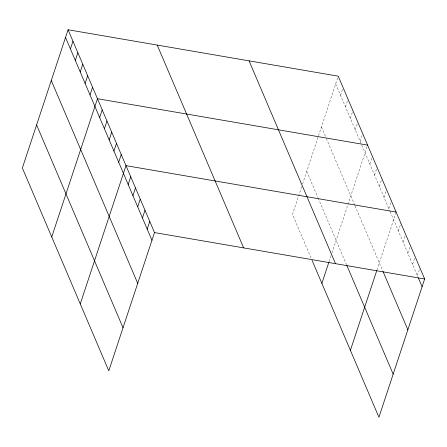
<?xml version="1.0" encoding="UTF-8"?>
<svg xmlns="http://www.w3.org/2000/svg" width="447" height="447" viewBox="0 0 447 447"><rect width="100%" height="100%" fill="white"/><g stroke="black" fill="none" stroke-linecap="round" stroke-linejoin="round"><path stroke-width="0.34" stroke-dasharray="2.23 1.68" d="M301.697 186.589L292.494 214.426L311.268 258.478M302.574 183.935L338.217 76.169M340.564 95.373L342.899 88.305M345.464 106.867L348.012 99.156M350.359 118.354L352.906 110.649M355.259 129.848L357.807 122.143M360.153 141.341L362.707 133.636M329.115 261.512L331.087 255.544M331.965 252.896L367.602 145.13M369.809 163.993L372.357 156.282M374.564 175.146L377.112 167.441M379.313 186.304L381.867 178.593M384.068 197.457L386.616 189.751M388.823 208.615L391.371 200.904M376.955 270.027L395.913 212.705M398.333 230.92L400.881 223.215M403.088 242.078L405.423 235.016M407.837 253.231L410.391 245.526M412.592 264.389L414.928 257.321M417.347 275.542L419.895 267.837M335.663 83.88L361.517 144.537M361.791 145.174L389.879 211.09M390.142 211.71L418.141 277.403M321.421 126.959L325.774 137.173M326.316 138.453L354.767 205.212M355.03 205.832L382.766 270.904M306.737 171.341L317.895 197.524M318.169 198.161L346.425 264.473"/><path stroke-width="0.67" d="M68.073 29.753L22.35 168.011L108.783 370.831L154.506 232.574L68.073 29.753L338.217 76.169L424.65 278.989L378.927 417.247L312.084 260.394M70.419 48.958L72.973 41.247M75.32 60.451L77.867 52.74M80.22 71.945L82.768 64.234M85.114 83.433L87.662 75.727M90.015 94.926L92.563 87.221M51.74 236.966L97.463 98.714L367.602 145.13M99.664 117.578L102.212 109.873M104.419 128.73L106.967 121.025M109.174 139.889L111.722 132.178M113.929 151.041L116.477 143.336M118.684 162.2L121.232 154.489M80.264 303.899L125.987 165.647L396.126 212.062M128.188 184.51L130.736 176.8M132.943 195.663L135.491 187.958M137.698 206.816L140.246 199.111M142.453 217.974L145.001 210.269M147.203 229.127L149.756 221.421M321.879 283.381L328.891 262.171M350.403 350.314L376.737 270.681M154.506 232.574L424.65 278.989M418.403 278.023L422.102 286.7M383.029 271.525L407.854 329.78M346.693 265.093L393.176 374.167M249.068 60.853L335.501 263.674M157.221 45.074L243.654 247.895M65.525 37.464L151.958 240.285M51.276 80.544L137.71 283.364M36.598 124.925L123.031 327.752"/></g></svg>
